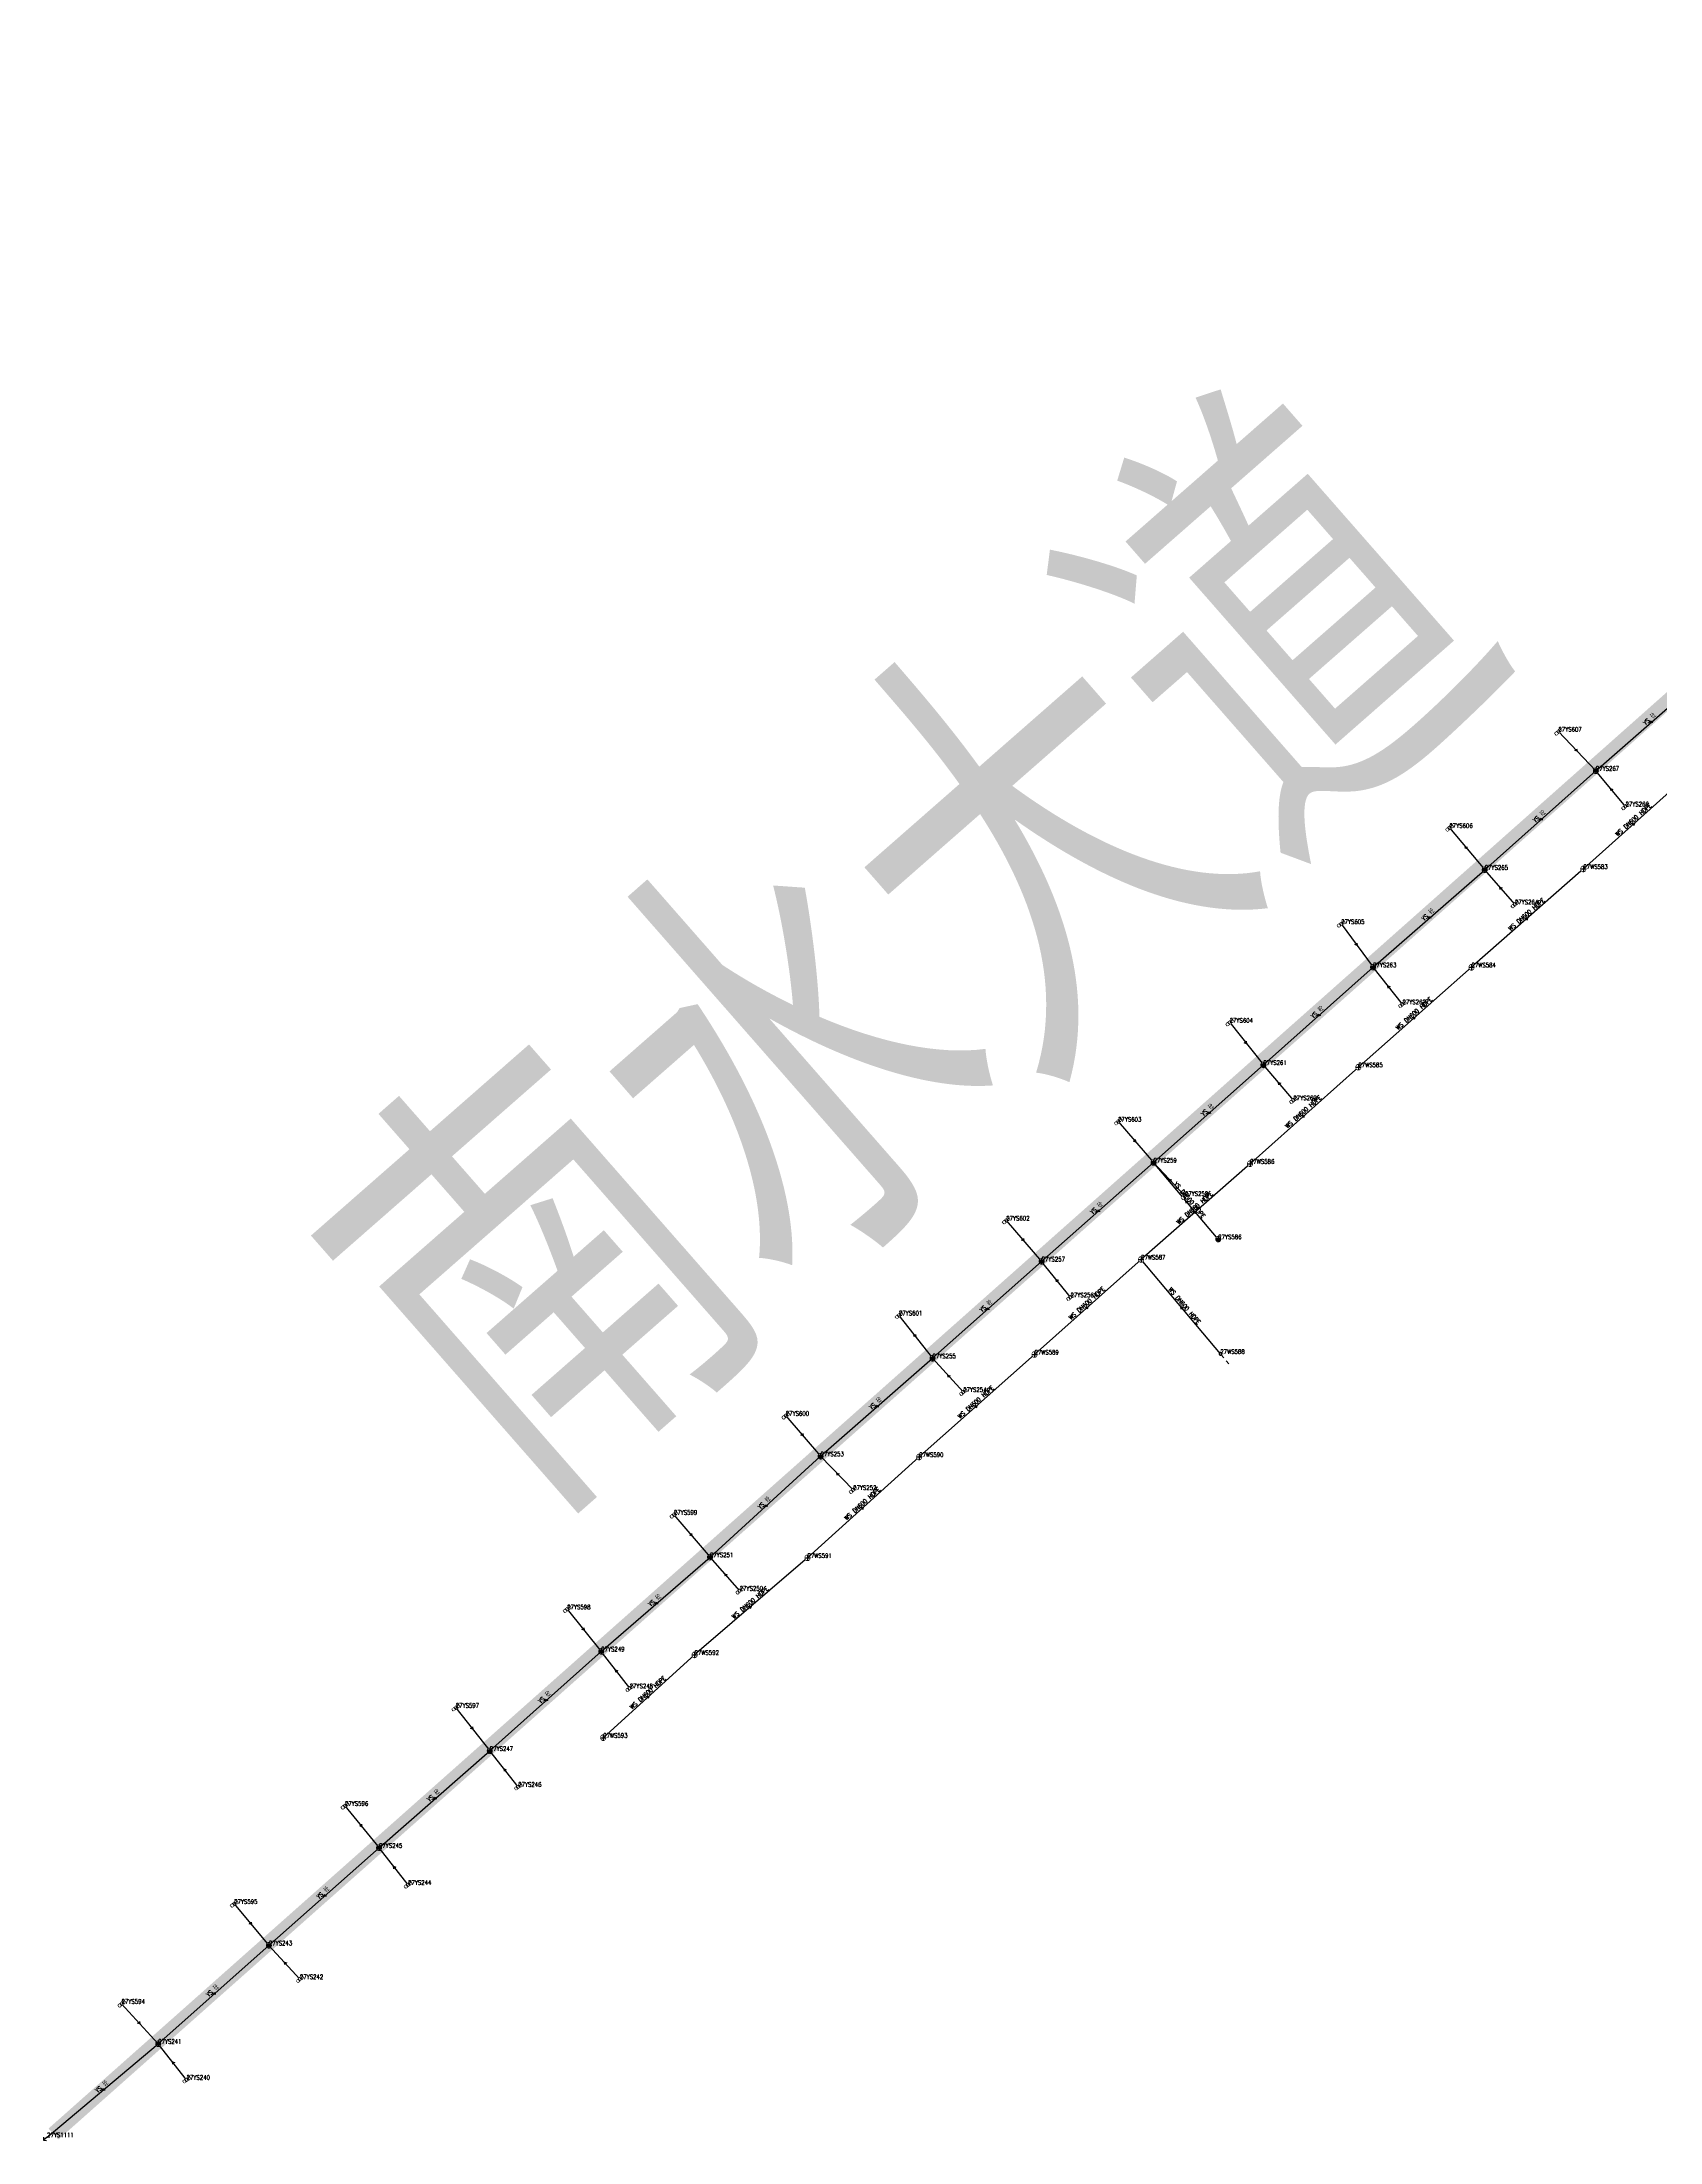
# Model space of a CAD drawing. Extents: x 78813 to 99477, y 2421021 to 2448125.
# Drawn here: x 81203.2 to 81531.8, y 2430877.8 to 2431304.2 of the extents above; entities that cross this region are included whole.
import ezdxf
from ezdxf.enums import TextEntityAlignment as Align

# ---------------------------------------------------------------- set-up
doc = ezdxf.new("R2010")
doc.units = 0
doc.set_wipeout_variables(frame=1)
doc.layers.get('0').update_dxf_attribs({"linetype": 'CONTINUOUS'})
for name, color, linetype in [('DX_WS', 16, 'CONTINUOUS'), ('DX_YS', 42, 'CONTINUOUS'), ('道路', 5, 'CONTINUOUS')]:
    doc.layers.add(name, color=color, linetype=linetype)
for name, color, linetype, true_color in [('WSLINE', 7, 'CONTINUOUS', 0x7f0000), ('YSANNEXE', 7, 'CONTINUOUS', 0xcc9900), ('YSLINE', 7, 'CONTINUOUS', 0xcc9900)]:
    doc.layers.add(name, color=color, linetype=linetype, true_color=true_color)
doc.layers.add('道路名称', color=7, linetype='CONTINUOUS', lineweight=0)
doc.styles.add('CcNameZT', font='txt.SHX', dxfattribs={"width": 0.8, "bigfont": 'HZTXT.SHX'})
doc.styles.get("Standard").update_dxf_attribs({"font": 'txt.shx', "bigfont": 'hztxt.shx'})
doc.styles.add('宋体0.7', font='', dxfattribs={"width": 0.7})
doc.styles.get('宋体0.7').set_extended_font_data('SimSun')

# ---------------------------------------------------------------- blocks, each defined once
blk = doc.blocks.new('PS污水井')
blk.add_lwpolyline([(1, 0), (1, 0.07), (0.99, 0.14), (0.98, 0.21), (0.96, 0.28), (0.94, 0.34), (0.91, 0.41), (0.88, 0.47), (0.85, 0.53), (0.81, 0.59), (0.77, 0.64), (0.72, 0.69), (0.67, 0.74), (0.62, 0.79), (0.56, 0.83), (0.5, 0.87), (0.44, 0.9), (0.37, 0.93), (0.31, 0.95), (0.24, 0.97), (0.17, 0.98), (0.1, 0.99), (0.03, 1), (-0.03, 1), (-0.1, 0.99), (-0.17, 0.98), (-0.24, 0.97), (-0.31, 0.95), (-0.37, 0.93), (-0.44, 0.9), (-0.5, 0.87), (-0.56, 0.83), (-0.62, 0.79), (-0.67, 0.74), (-0.72, 0.69), (-0.77, 0.64), (-0.81, 0.59), (-0.85, 0.53), (-0.88, 0.47), (-0.91, 0.41), (-0.94, 0.34), (-0.96, 0.28), (-0.98, 0.21), (-0.99, 0.14), (-1, 0.07), (-1, 0), (-1, -0.07), (-0.99, -0.14), (-0.98, -0.21), (-0.96, -0.28), (-0.94, -0.34), (-0.91, -0.41), (-0.88, -0.47), (-0.85, -0.53), (-0.81, -0.59), (-0.77, -0.64), (-0.72, -0.69), (-0.67, -0.74), (-0.62, -0.79), (-0.56, -0.83), (-0.5, -0.87), (-0.44, -0.9), (-0.37, -0.93), (-0.31, -0.95), (-0.24, -0.97), (-0.17, -0.98), (-0.1, -0.99), (-0.03, -1), (0.03, -1), (0.1, -0.99), (0.17, -0.98), (0.24, -0.97), (0.31, -0.95), (0.37, -0.93), (0.44, -0.9), (0.5, -0.87), (0.56, -0.83), (0.62, -0.79), (0.67, -0.74), (0.72, -0.69), (0.77, -0.64), (0.81, -0.59), (0.85, -0.53), (0.88, -0.47), (0.91, -0.41), (0.94, -0.34), (0.96, -0.28), (0.98, -0.21), (0.99, -0.14), (1, 0)], close=True)
blk.add_wipeout([(1, 0), (1, 0.07), (0.99, 0.14), (0.98, 0.21), (0.96, 0.28), (0.94, 0.34), (0.91, 0.41), (0.88, 0.47), (0.85, 0.53), (0.81, 0.59), (0.77, 0.64), (0.72, 0.69), (0.67, 0.74), (0.62, 0.79), (0.56, 0.83), (0.5, 0.87), (0.44, 0.9), (0.37, 0.93), (0.31, 0.95), (0.24, 0.97), (0.17, 0.98), (0.1, 0.99), (0.03, 1), (-0.03, 1), (-0.1, 0.99), (-0.17, 0.98), (-0.24, 0.97), (-0.31, 0.95), (-0.37, 0.93), (-0.44, 0.9), (-0.5, 0.87), (-0.56, 0.83), (-0.62, 0.79), (-0.67, 0.74), (-0.72, 0.69), (-0.77, 0.64), (-0.81, 0.59), (-0.85, 0.53), (-0.88, 0.47), (-0.91, 0.41), (-0.94, 0.34), (-0.96, 0.28), (-0.98, 0.21), (-0.99, 0.14), (-1, 0.07), (-1, 0), (-1, -0.07), (-0.99, -0.14), (-0.98, -0.21), (-0.96, -0.28), (-0.94, -0.34), (-0.91, -0.41), (-0.88, -0.47), (-0.85, -0.53), (-0.81, -0.59), (-0.77, -0.64), (-0.72, -0.69), (-0.67, -0.74), (-0.62, -0.79), (-0.56, -0.83), (-0.5, -0.87), (-0.44, -0.9), (-0.37, -0.93), (-0.31, -0.95), (-0.24, -0.97), (-0.17, -0.98), (-0.1, -0.99), (-0.03, -1), (0.03, -1), (0.1, -0.99), (0.17, -0.98), (0.24, -0.97), (0.31, -0.95), (0.37, -0.93), (0.44, -0.9), (0.5, -0.87), (0.56, -0.83), (0.62, -0.79), (0.67, -0.74), (0.72, -0.69), (0.77, -0.64), (0.81, -0.59), (0.85, -0.53), (0.88, -0.47), (0.91, -0.41), (0.94, -0.34), (0.96, -0.28), (0.98, -0.21), (0.99, -0.14)])
for p, q in [((-1, 0), (0, 0)), ((0, 1), (0, 0)), ((0, 0), (0, -1)), ((0, 0), (1, 0))]:
    blk.add_line(p, q)
blk = doc.blocks.new('PS非普查')
blk.add_lwpolyline([(3.7, 0), (5.3, 0)])
blk.add_wipeout([(0.5, 0), (0.5, 0.03), (0.5, 0.07), (0.49, 0.1), (0.48, 0.14), (0.47, 0.17), (0.46, 0.2), (0.44, 0.23), (0.42, 0.26), (0.4, 0.29), (0.38, 0.32), (0.36, 0.35), (0.33, 0.37), (0.31, 0.39), (0.28, 0.41), (0.25, 0.43), (0.22, 0.45), (0.19, 0.46), (0.15, 0.48), (0.12, 0.49), (0.09, 0.49), (0.05, 0.5), (0.02, 0.5), (-0.02, 0.5), (-0.05, 0.5), (-0.09, 0.49), (-0.12, 0.49), (-0.15, 0.48), (-0.19, 0.46), (-0.22, 0.45), (-0.25, 0.43), (-0.28, 0.41), (-0.31, 0.39), (-0.33, 0.37), (-0.36, 0.35), (-0.38, 0.32), (-0.4, 0.29), (-0.42, 0.26), (-0.44, 0.23), (-0.46, 0.2), (-0.47, 0.17), (-0.48, 0.14), (-0.49, 0.1), (-0.5, 0.07), (-0.5, 0.03), (-0.5, 0), (-0.5, -0.03), (-0.5, -0.07), (-0.49, -0.1), (-0.48, -0.14), (-0.47, -0.17), (-0.46, -0.2), (-0.44, -0.23), (-0.42, -0.26), (-0.4, -0.29), (-0.38, -0.32), (-0.36, -0.35), (-0.33, -0.37), (-0.31, -0.39), (-0.28, -0.41), (-0.25, -0.43), (-0.22, -0.45), (-0.19, -0.46), (-0.15, -0.48), (-0.12, -0.49), (-0.09, -0.49), (-0.05, -0.5), (-0.02, -0.5), (0.02, -0.5), (0.05, -0.5), (0.09, -0.49), (0.12, -0.49), (0.15, -0.48), (0.19, -0.46), (0.22, -0.45), (0.25, -0.43), (0.28, -0.41), (0.31, -0.39), (0.33, -0.37), (0.36, -0.35), (0.38, -0.32), (0.4, -0.29), (0.42, -0.26), (0.44, -0.23), (0.46, -0.2), (0.47, -0.17), (0.48, -0.14), (0.49, -0.1), (0.5, -0.07)])
blk.add_line((0.5, 0), (2.1, 0))
blk.add_lwpolyline([(0.5, 0), (0.5, 0.03), (0.5, 0.07), (0.49, 0.1), (0.48, 0.14), (0.47, 0.17), (0.46, 0.2), (0.44, 0.23), (0.42, 0.26), (0.4, 0.29), (0.38, 0.32), (0.36, 0.35), (0.33, 0.37), (0.31, 0.39), (0.28, 0.41), (0.25, 0.43), (0.22, 0.45), (0.19, 0.46), (0.15, 0.48), (0.12, 0.49), (0.09, 0.49), (0.05, 0.5), (0.02, 0.5), (-0.02, 0.5), (-0.05, 0.5), (-0.09, 0.49), (-0.12, 0.49), (-0.15, 0.48), (-0.19, 0.46), (-0.22, 0.45), (-0.25, 0.43), (-0.28, 0.41), (-0.31, 0.39), (-0.33, 0.37), (-0.36, 0.35), (-0.38, 0.32), (-0.4, 0.29), (-0.42, 0.26), (-0.44, 0.23), (-0.46, 0.2), (-0.47, 0.17), (-0.48, 0.14), (-0.49, 0.1), (-0.5, 0.07), (-0.5, 0.03), (-0.5, 0), (-0.5, -0.03), (-0.5, -0.07), (-0.49, -0.1), (-0.48, -0.14), (-0.47, -0.17), (-0.46, -0.2), (-0.44, -0.23), (-0.42, -0.26), (-0.4, -0.29), (-0.38, -0.32), (-0.36, -0.35), (-0.33, -0.37), (-0.31, -0.39), (-0.28, -0.41), (-0.25, -0.43), (-0.22, -0.45), (-0.19, -0.46), (-0.15, -0.48), (-0.12, -0.49), (-0.09, -0.49), (-0.05, -0.5), (-0.02, -0.5), (0.02, -0.5), (0.05, -0.5), (0.09, -0.49), (0.12, -0.49), (0.15, -0.48), (0.19, -0.46), (0.22, -0.45), (0.25, -0.43), (0.28, -0.41), (0.31, -0.39), (0.33, -0.37), (0.36, -0.35), (0.38, -0.32), (0.4, -0.29), (0.42, -0.26), (0.44, -0.23), (0.46, -0.2), (0.47, -0.17), (0.48, -0.14), (0.49, -0.1), (0.5, -0.07), (0.5, 0)], close=True)
blk = doc.blocks.new('LX')
for p, q in [((-0.866, 0.5), (0, 0)), ((0, 0), (-0.866, -0.5))]:
    blk.add_line(p, q)
blk = doc.blocks.new('PS出水口')
for points in [[(0, 0), (1.97, 0)], [(1.15, -0.88), (1.97, 0), (1.11, 0.93)]]:
    blk.add_lwpolyline(points)
blk = doc.blocks.new('PS雨水井')
blk.add_lwpolyline([(1, 0), (1, 0.07), (0.99, 0.14), (0.98, 0.21), (0.96, 0.28), (0.94, 0.34), (0.91, 0.41), (0.88, 0.47), (0.85, 0.53), (0.81, 0.59), (0.77, 0.64), (0.72, 0.69), (0.67, 0.74), (0.62, 0.79), (0.56, 0.83), (0.5, 0.87), (0.44, 0.9), (0.37, 0.93), (0.31, 0.95), (0.24, 0.97), (0.17, 0.98), (0.1, 0.99), (0.03, 1), (-0.03, 1), (-0.1, 0.99), (-0.17, 0.98), (-0.24, 0.97), (-0.31, 0.95), (-0.37, 0.93), (-0.44, 0.9), (-0.5, 0.87), (-0.56, 0.83), (-0.62, 0.79), (-0.67, 0.74), (-0.72, 0.69), (-0.77, 0.64), (-0.81, 0.59), (-0.85, 0.53), (-0.88, 0.47), (-0.91, 0.41), (-0.94, 0.34), (-0.96, 0.28), (-0.98, 0.21), (-0.99, 0.14), (-1, 0.07), (-1, 0), (-1, -0.07), (-0.99, -0.14), (-0.98, -0.21), (-0.96, -0.28), (-0.94, -0.34), (-0.91, -0.41), (-0.88, -0.47), (-0.85, -0.53), (-0.81, -0.59), (-0.77, -0.64), (-0.72, -0.69), (-0.67, -0.74), (-0.62, -0.79), (-0.56, -0.83), (-0.5, -0.87), (-0.44, -0.9), (-0.37, -0.93), (-0.31, -0.95), (-0.24, -0.97), (-0.17, -0.98), (-0.1, -0.99), (-0.03, -1), (0.03, -1), (0.1, -0.99), (0.17, -0.98), (0.24, -0.97), (0.31, -0.95), (0.37, -0.93), (0.44, -0.9), (0.5, -0.87), (0.56, -0.83), (0.62, -0.79), (0.67, -0.74), (0.72, -0.69), (0.77, -0.64), (0.81, -0.59), (0.85, -0.53), (0.88, -0.47), (0.91, -0.41), (0.94, -0.34), (0.96, -0.28), (0.98, -0.21), (0.99, -0.14), (1, 0)], close=True)
blk.add_wipeout([(1, 0), (1, 0.07), (0.99, 0.14), (0.98, 0.21), (0.96, 0.28), (0.94, 0.34), (0.91, 0.41), (0.88, 0.47), (0.85, 0.53), (0.81, 0.59), (0.77, 0.64), (0.72, 0.69), (0.67, 0.74), (0.62, 0.79), (0.56, 0.83), (0.5, 0.87), (0.44, 0.9), (0.37, 0.93), (0.31, 0.95), (0.24, 0.97), (0.17, 0.98), (0.1, 0.99), (0.03, 1), (-0.03, 1), (-0.1, 0.99), (-0.17, 0.98), (-0.24, 0.97), (-0.31, 0.95), (-0.37, 0.93), (-0.44, 0.9), (-0.5, 0.87), (-0.56, 0.83), (-0.62, 0.79), (-0.67, 0.74), (-0.72, 0.69), (-0.77, 0.64), (-0.81, 0.59), (-0.85, 0.53), (-0.88, 0.47), (-0.91, 0.41), (-0.94, 0.34), (-0.96, 0.28), (-0.98, 0.21), (-0.99, 0.14), (-1, 0.07), (-1, 0), (-1, -0.07), (-0.99, -0.14), (-0.98, -0.21), (-0.96, -0.28), (-0.94, -0.34), (-0.91, -0.41), (-0.88, -0.47), (-0.85, -0.53), (-0.81, -0.59), (-0.77, -0.64), (-0.72, -0.69), (-0.67, -0.74), (-0.62, -0.79), (-0.56, -0.83), (-0.5, -0.87), (-0.44, -0.9), (-0.37, -0.93), (-0.31, -0.95), (-0.24, -0.97), (-0.17, -0.98), (-0.1, -0.99), (-0.03, -1), (0.03, -1), (0.1, -0.99), (0.17, -0.98), (0.24, -0.97), (0.31, -0.95), (0.37, -0.93), (0.44, -0.9), (0.5, -0.87), (0.56, -0.83), (0.62, -0.79), (0.67, -0.74), (0.72, -0.69), (0.77, -0.64), (0.81, -0.59), (0.85, -0.53), (0.88, -0.47), (0.91, -0.41), (0.94, -0.34), (0.96, -0.28), (0.98, -0.21), (0.99, -0.14)])
for p, q in [((-1, 0), (0, 0)), ((-0.88, 0.48), (0, 0.47)), ((0, 1), (0, 0)), ((0, 0.47), (0.88, 0.47)), ((0, 0), (0, -1)), ((0, 0), (1, 0)), ((-0.88, -0.48), (0, -0.48)), ((0, -0.48), (0.88, -0.48))]:
    blk.add_line(p, q)
blk = doc.blocks.new('PS雨篦')
blk.add_lwpolyline([(-1.5, 0.5), (0, 0.5), (1.5, 0.5), (1.5, -0.5), (0, -0.5), (-1.5, -0.5)], close=True)
blk.add_wipeout([(-1.5, 0.5), (0, 0.5), (1.5, 0.5), (1.5, -0.5), (0, -0.5), (-1.5, -0.5)])
for p, q in [((-0.51, -0.5), (-0.51, 0.5)), ((0.49, -0.5), (0.49, 0.5))]:
    blk.add_line(p, q)

msp = doc.modelspace()

# ---------------------------------------------------------------- linework, layer by layer
at = {"layer": 'WSLINE'}
for p, q in [((81536.91, 2431154.79), (81516.22, 2431136.32)), ((81516.22, 2431136.32), (81493.5, 2431116.35)), ((81493.5, 2431116.35), (81470.53, 2431096.07)), ((81470.53, 2431096.07), (81448.53, 2431076.47)), ((81448.53, 2431076.47), (81426.41, 2431057.03)), ((81426.41, 2431057.03), (81404.76, 2431037.73)), ((81442.51, 2431037.87), (81426.41, 2431057.03)), ((81404.76, 2431037.73), (81381.34, 2431016.92)), ((81381.34, 2431016.92), (81358.66, 2430996.44)), ((81358.66, 2430996.44), (81335.74, 2430976.74)), ((81335.74, 2430976.74), (81317.18, 2430959.93))]:
    msp.add_line(p, q, dxfattribs=at)
at = {"layer": 'YSLINE'}
for p, q in [((81518.74, 2431156.26), (81540.96, 2431175.73)), ((81511.15, 2431164.21), (81518.74, 2431156.26)), ((81524.77, 2431149.03), (81518.74, 2431156.26)), ((81489.01, 2431144.65), (81496.18, 2431136.16)), ((81502.31, 2431129.14), (81496.18, 2431136.16)), ((81467.03, 2431125.15), (81473.51, 2431116.37)), ((81479.48, 2431108.84), (81473.51, 2431116.37)), ((81444.39, 2431105.12), (81451.24, 2431096.54)), ((81457.33, 2431089.38), (81451.24, 2431096.54)), ((81421.73, 2431085.02), (81428.93, 2431076.71)), ((81435.3, 2431069.93), (81428.93, 2431076.71)), ((81442.07, 2431061.15), (81428.93, 2431076.71)), ((81399.02, 2431064.95), (81406.21, 2431056.63)), ((81412.08, 2431049.35), (81406.21, 2431056.63)), ((81377.24, 2431045.67), (81384.04, 2431036.96)), ((81390.29, 2431030.13), (81384.04, 2431036.96)), ((81354.25, 2431025.3), (81361.32, 2431017.07)), ((81367.93, 2431010.23), (81361.32, 2431017.07)), ((81331.54, 2431005.2), (81338.87, 2430996.59)), ((81344.9, 2430989.77), (81338.87, 2430996.59)), ((81309.87, 2430986.01), (81316.79, 2430977.45)), ((81322.56, 2430969.96), (81316.79, 2430977.45)), ((81287.24, 2430966.01), (81294.15, 2430957.25)), ((81271.66, 2430937.57), (81294.15, 2430957.25)), ((81299.92, 2430949.97), (81294.15, 2430957.25)), ((81264.74, 2430946.1), (81271.66, 2430937.57)), ((81249.29, 2430917.76), (81271.66, 2430937.57)), ((81277.56, 2430930.06), (81271.66, 2430937.57)), ((81242.24, 2430926.19), (81249.29, 2430917.76)), ((81226.82, 2430897.78), (81249.29, 2430917.76)), ((81255.59, 2430910.91), (81249.29, 2430917.76)), ((81219.39, 2430905.91), (81226.82, 2430897.78)), ((81204.26, 2430878.82), (81226.82, 2430897.78)), ((81232.59, 2430890.48), (81226.82, 2430897.78))]:
    msp.add_line(p, q, dxfattribs=at)

# ---------------------------------------------------------------- block references
at = {"layer": 'DX_WS', "yscale": 0.5, "zscale": 0.5}
for p, xscale, rotation in [((81526.57, 2431145.56), 0.5000000000375924, 41.73466364934202), ((81504.86, 2431126.34), 0.5000000001153231, 41.16170586526159), ((81482.02, 2431106.21), 0.5000000001153231, 41.16170586526159), ((81459.53, 2431086.27), 0.5000000000375924, 41.73466364934202), ((81437.47, 2431066.75), 0.5000000001153231, 41.16170586526159), ((81415.58, 2431047.38), 0.5000000000375924, 41.73466364934202), ((81434.46, 2431047.45), 0.5000000000899036, 130.061419485076), ((81393.05, 2431027.33), 0.5000000000375924, 41.73466364934202), ((81370, 2431006.68), 0.50000000009727, 42.3076214521876), ((81347.2, 2430986.59), 0.5000000000874303, 40.58874806630083), ((81326.46, 2430968.33), 0.50000000009727, 42.3076214521876)]:
    msp.add_blockref('LX', p, dxfattribs=dict(at, xscale=xscale, rotation=rotation))
at = {"layer": 'DX_YS', "xscale": 0.4999999998846134, "yscale": 0.5, "zscale": 0.5, "rotation": 220.042286978362}
msp.add_blockref('PS出水口', (81204.26, 2430878.82, 0.44), dxfattribs=at)
at = {"layer": 'YSANNEXE'}
for p, xscale, yscale, zscale, rotation in [((81529.85, 2431165.99), 0.4999999999570637, 0.5, 0.5, 221.2529581733158), ((81514.94, 2431160.23), 0.4999999999174108, 0.5, 0.5, 313.4079139450869), ((81521.75, 2431152.65), 0.5000000000899036, 0.5, 0.5, 130.061419485076), ((81507.46, 2431146.21), 0.4999999998815164, 0.5, 0.5, 221.8259159589806), ((81492.59, 2431140.41), 0.5000000000052819, 0.5, 0.5, 309.9701671646867), ((81499.24, 2431132.65), 0.4999999998822632, 0.5, 0.5, 131.207335097775), ((81484.84, 2431126.27), 0.4999999999570637, 0.5, 0.5, 221.2529581733158), ((81470.27, 2431120.76), 0.5000000000857392, 0.5, 0.5, 306.5324203872279), ((81476.49, 2431112.61), 0.5000000000000124, 0.5000000000000124, 0.5000000000000124, 128.3425461086518), ((81462.37, 2431106.46), 0.4999999998815164, 0.5, 0.5, 221.8259159589806), ((81447.82, 2431100.83), 0.500000000170287, 0.5, 0.5, 308.8242515605929), ((81454.29, 2431092.96), 0.5000000000684955, 0.5, 0.5, 130.6343772826352), ((81440.08, 2431086.63), 0.4999999998815164, 0.5, 0.5, 221.8259159589806), ((81425.33, 2431080.87), 0.4999999999667166, 0.5, 0.5, 311.1160827600074), ((81432.11, 2431073.32), 0.4999999998945014, 0.5, 0.5, 132.9262084811088), ((81417.57, 2431066.67), 0.4999999999570637, 0.5, 0.5, 221.2529581733158), ((81402.62, 2431060.79), 0.5000000000258765, 0.5, 0.5, 310.5431249586227), ((81409.15, 2431052.99), 0.5000000001294027, 0.5, 0.5, 128.9155038915376), ((81395.13, 2431046.79), 0.4999999998815164, 0.5, 0.5, 221.8259159589806), ((81380.64, 2431041.31), 0.4999999999630151, 0.5, 0.5, 308.2512937831649), ((81387.17, 2431033.54), 0.4999999999314776, 0.5, 0.5, 132.353250683177), ((81372.68, 2431027.02), 0.4999999999570637, 0.5, 0.5, 221.2529581733158), ((81357.79, 2431021.19), 0.5000000000258765, 0.5, 0.5, 310.5431249586227), ((81364.62, 2431013.65), 0.4999999998732122, 0.5, 0.5, 134.0721240755114), ((81350.1, 2431006.83), 0.500000000118058, 0.5, 0.5, 222.3988737828659), ((81335.21, 2431000.89), 0.5000000000258765, 0.5, 0.5, 310.5431249586227), ((81341.88, 2430993.18), 0.5000000001075615, 0.5, 0.5, 131.780292868972), ((81327.83, 2430987.02), 0.5000000001252286, 0.5, 0.5, 220.6800003993416), ((81313.33, 2430981.73), 0.500000000170287, 0.5, 0.5, 308.8242515605929), ((81319.67, 2430973.71), 0.5000000000862933, 0.5, 0.5, 127.7695883071966), ((81305.47, 2430967.35), 0.4999999998815164, 0.5, 0.5, 221.8259159589806), ((81290.7, 2430961.63), 0.4999999999630151, 0.5, 0.5, 308.2512937831649), ((81297.04, 2430953.61), 0.5000000000000124, 0.5000000000000124, 0.5000000000000124, 128.3425461086518), ((81282.91, 2430947.41), 0.4999999999570637, 0.5, 0.5, 221.2529581733158), ((81268.2, 2430941.84), 0.500000000170287, 0.5, 0.5, 308.8242515605929), ((81274.61, 2430933.81), 0.5000000000000124, 0.5000000000000124, 0.5000000000000124, 128.3425461086518), ((81260.48, 2430927.66), 0.4999999999570637, 0.5, 0.5, 221.2529581733158), ((81245.77, 2430921.97), 0.5000000000052819, 0.5, 0.5, 309.9701671646867), ((81252.44, 2430914.34), 0.4999999999314776, 0.5, 0.5, 132.353250683177), ((81238.06, 2430907.77), 0.4999999998815164, 0.5, 0.5, 221.8259159589806), ((81223.11, 2430901.84), 0.4999999999082261, 0.5, 0.5, 312.2619983557805), ((81229.71, 2430894.13), 0.5000000000000124, 0.5000000000000124, 0.5000000000000124, 128.3425461086518), ((81215.54, 2430888.3), 0.5000000001374119, 0.5, 0.5, 220.1070426076991)]:
    msp.add_blockref('LX', p, dxfattribs=dict(at, xscale=xscale, yscale=yscale, zscale=zscale, rotation=rotation))

# ---------------------------------------------------------------- texts
at = {"layer": 'DX_WS', "style": 'CcNameZT', "width": 0.8}
for rotation, p in [(41.7583, (81526.4, 2431145.74, -0.28)), (41.3165, (81504.7, 2431126.52, -0.3)), (41.4469, (81481.85, 2431106.4, -0.36)), (41.6954, (81459.37, 2431086.45, -0.23)), (41.299, (81437.31, 2431066.94, -0.34)), (41.7177, (81415.42, 2431047.57, -0.07)), (310.0263, (81434.65, 2431047.61, -0.07)), (41.6174, (81392.88, 2431027.51, -0.06)), (42.093, (81369.83, 2431006.86, -0.07)), (40.6747, (81347.03, 2430986.78, -0.01)), (42.1661, (81326.29, 2430968.52, -0.01))]:
    msp.add_text(' WS DN600 HDPE', height=0.9, rotation=rotation, dxfattribs=at).set_placement(p, align=Align.CENTER)
at = {"layer": 'DX_YS', "style": 'CcNameZT', "width": 0.8}
for rotation, p in [(41.2124, (81529.68, 2431166.18, 0.39)), (41.7047, (81507.29, 2431146.4, 0.4)), (41.1116, (81484.68, 2431126.46, 0.42)), (41.6926, (81462.21, 2431106.64, 0.24)), (41.6273, (81439.92, 2431086.81, 0.36)), (41.479, (81417.41, 2431066.86, 0.48)), (41.5846, (81394.96, 2431046.98, 0.6)), (41.1891, (81372.52, 2431027.2, 0.61)), (42.381, (81349.93, 2431007.02, 0.52)), (40.9173, (81327.67, 2430987.21, 0.56)), (41.7466, (81305.31, 2430967.54, 0.53)), (41.1919, (81282.75, 2430947.6, 0.51)), (41.513, (81260.31, 2430927.85, 0.24)), (41.6446, (81237.89, 2430907.96, 0.22)), (40.0423, (81215.38, 2430888.49, 0.27))]:
    msp.add_text(' YS 砼', height=0.9, rotation=rotation, dxfattribs=at).set_placement(p, align=Align.CENTER)
at = {"layer": 'DX_YS', "width": 0.8}
msp.add_text('27YS1111', height=0.9, dxfattribs=at).set_placement((81204.26, 2430878.82, 0.44))

# ---------------------------------------------------------------- next in the draw order: block references
at = {"layer": 'DX_WS', "xscale": 0.5, "yscale": 0.5, "zscale": 0.5}
for p in [(81516.22, 2431136.32, -0.28), (81493.5, 2431116.35, -0.3), (81470.53, 2431096.07, -0.36), (81448.53, 2431076.47, -0.23), (81426.41, 2431057.03, -0.34), (81404.76, 2431037.73, -0.07), (81381.34, 2431016.92, -0.06), (81358.66, 2430996.44, -0.07), (81335.74, 2430976.74, -0.01), (81317.18, 2430959.93, 0.02)]:
    msp.add_blockref('PS污水井', p, dxfattribs=at)
at = {"layer": 'DX_WS', "xscale": 0.4999999998700713, "yscale": 0.5, "zscale": 0.5, "rotation": 310.0262630449897}
msp.add_blockref('PS非普查', (81442.51, 2431037.87, -0.07), dxfattribs=at)
at = {"layer": 'DX_YS', "yscale": 0.5, "zscale": 0.5}
for p, xscale, rotation in [((81511.15, 2431164.21, 2.27), 0.5000000000326005, 223.686986434406), ((81524.77, 2431149.03, 2.22), 0.4999999999915627, 39.84918228894586), ((81489.01, 2431144.65, 2.31), 0.5000000001468028, 220.1718821009488), ((81502.31, 2431129.14, 2.24), 0.4999999999151109, 41.1280915416012), ((81467.03, 2431125.15, 2.28), 0.4999999999698248, 216.4066080443135), ((81479.48, 2431108.84, 2.12), 0.4999999999523662, 38.4317433935687), ((81444.39, 2431105.12, 2.35), 0.5000000000541625, 218.6043689033861), ((81457.33, 2431089.38, 2.39), 0.5000000000689269, 40.40958225113604), ((81421.73, 2431085.02, 2.38), 0.5000000000238732, 220.9143832237215), ((81435.3, 2431069.93, 2.39), 0.4999999999784436, 43.17064260858378), ((81399.02, 2431064.95, 2.25), 0.5000000000163998, 220.8007476115224), ((81412.08, 2431049.35, 2.27), 0.5000000001212146, 38.92589323667328), ((81377.24, 2431045.67, 2.43), 0.4999999999335974, 217.9827704010784), ((81390.29, 2431030.13, 2.33), 0.5000000001339988, 42.4788971858035), ((81354.25, 2431025.3, 2.33), 0.4999999998960944, 220.6585989867425), ((81367.93, 2431010.23, 2.28), 0.5000000000451094, 43.99028081428573), ((81331.54, 2431005.2, 2.48), 0.4999999999420736, 220.3765051575497), ((81344.9, 2430989.77, 2.23), 0.4999999999696431, 41.51533701142174), ((81309.87, 2430986.01, 2.34), 0.5000000001435515, 218.9661520991637), ((81322.56, 2430969.96, 2.23), 0.4999999999836021, 37.60962636689455), ((81287.24, 2430966.01, 2.39), 0.4999999998798648, 218.2676796024161), ((81264.74, 2430946.1, 2.31), 0.5000000000249324, 219.0617631086525), ((81299.92, 2430949.97, 2.31), 0.4999999998813118, 38.39954554787342), ((81277.56, 2430930.06, 2.09), 0.5000000000723871, 38.1319372975947), ((81242.24, 2430926.19, 2.3), 0.500000000131025, 219.9284759364631), ((81255.59, 2430910.91, 2.12), 0.5000000001148877, 42.57473299494676), ((81219.39, 2430905.91, 2.17), 0.5000000000935416, 222.438204872545), ((81232.59, 2430890.48, 2.2), 0.5000000000160899, 38.31458182625536)]:
    msp.add_blockref('PS雨篦', p, dxfattribs=dict(at, xscale=xscale, rotation=rotation))
at = {"layer": 'DX_YS', "xscale": 0.5, "yscale": 0.5, "zscale": 0.5}
for p in [(81442.07, 2431061.15, 1.19), (81271.66, 2430937.57, 0.25), (81249.29, 2430917.76, 0.22), (81226.82, 2430897.78, 0.27)]:
    msp.add_blockref('PS雨水井', p, dxfattribs=at)

# ---------------------------------------------------------------- next in the draw order: linework, layer by layer
at = {"layer": 'YSLINE'}
for p, q in [((81496.18, 2431136.16), (81518.74, 2431156.26)), ((81473.51, 2431116.37), (81496.18, 2431136.16)), ((81451.24, 2431096.54), (81473.51, 2431116.37)), ((81428.93, 2431076.71), (81451.24, 2431096.54)), ((81406.21, 2431056.63), (81428.93, 2431076.71)), ((81384.04, 2431036.96), (81406.21, 2431056.63)), ((81361.32, 2431017.07), (81384.04, 2431036.96)), ((81338.87, 2430996.59), (81361.32, 2431017.07)), ((81316.79, 2430977.45), (81338.87, 2430996.59)), ((81294.15, 2430957.25), (81316.79, 2430977.45))]:
    msp.add_line(p, q, dxfattribs=at)

# ---------------------------------------------------------------- next in the draw order: block references
at = {"layer": 'YSANNEXE', "xscale": 0.5000000000899036, "yscale": 0.5, "zscale": 0.5, "rotation": 130.061419485076}
msp.add_blockref('LX', (81435.5, 2431068.93), dxfattribs=at)

# ---------------------------------------------------------------- next in the draw order: texts
at = {"layer": 'DX_WS', "style": 'CcNameZT', "width": 0.8}
for s, p in [('27WS583', (81516.22, 2431136.32, -0.28)), ('27WS584', (81493.5, 2431116.35, -0.3)), ('27WS585', (81470.53, 2431096.07, -0.36)), ('27WS586', (81448.53, 2431076.47, -0.23)), ('27WS587', (81426.41, 2431057.03, -0.34)), ('27WS589', (81404.76, 2431037.73, -0.07)), ('27WS588', (81442.51, 2431037.87, -0.07)), ('27WS590', (81381.34, 2431016.92, -0.06)), ('27WS591', (81358.66, 2430996.44, -0.07)), ('27WS592', (81335.74, 2430976.74, -0.01)), ('27WS593', (81317.18, 2430959.93, 0.02))]:
    msp.add_text(s, height=0.9, dxfattribs=at).set_placement(p)
at = {"layer": 'DX_YS', "width": 0.8}
for s, p in [('27YS607', (81511.15, 2431164.21, 2.27)), ('27YS266', (81524.77, 2431149.03, 2.22)), ('27YS606', (81489.01, 2431144.65, 2.31)), ('27YS605', (81467.03, 2431125.15, 2.28)), ('27YS264', (81502.31, 2431129.14, 2.24)), ('27YS262', (81479.48, 2431108.84, 2.12)), ('27YS604', (81444.39, 2431105.12, 2.35)), ('27YS260', (81457.33, 2431089.38, 2.39)), ('27YS603', (81421.73, 2431085.02, 2.38)), ('27YS258', (81435.3, 2431069.93, 2.39)), ('27YS602', (81399.02, 2431064.95, 2.25)), ('27YS586', (81442.07, 2431061.15, 1.19)), ('27YS256', (81412.08, 2431049.35, 2.27)), ('27YS601', (81377.24, 2431045.67, 2.43)), ('27YS254', (81390.29, 2431030.13, 2.33)), ('27YS600', (81354.25, 2431025.3, 2.33)), ('27YS252', (81367.93, 2431010.23, 2.28)), ('27YS599', (81331.54, 2431005.2, 2.48)), ('27YS250', (81344.9, 2430989.77, 2.23)), ('27YS598', (81309.87, 2430986.01, 2.34)), ('27YS248', (81322.56, 2430969.96, 2.23)), ('27YS597', (81287.24, 2430966.01, 2.39)), ('27YS596', (81264.74, 2430946.1, 2.31)), ('27YS246', (81299.92, 2430949.97, 2.31)), ('27YS245', (81271.66, 2430937.57, 0.25)), ('27YS244', (81277.56, 2430930.06, 2.09)), ('27YS595', (81242.24, 2430926.19, 2.3)), ('27YS243', (81249.29, 2430917.76, 0.22)), ('27YS242', (81255.59, 2430910.91, 2.12)), ('27YS594', (81219.39, 2430905.91, 2.17)), ('27YS241', (81226.82, 2430897.78, 0.27)), ('27YS240', (81232.59, 2430890.48, 2.2))]:
    msp.add_text(s, height=0.9, dxfattribs=at).set_placement(p)
at = {"layer": 'DX_YS', "style": 'CcNameZT', "width": 0.8}
msp.add_text(' YS DN500 HDPE', height=0.9, rotation=310.1665, dxfattribs=at).set_placement((81435.69, 2431069.09, 1.19), align=Align.CENTER)

# ---------------------------------------------------------------- next in the draw order: block references
at = {"layer": 'DX_YS', "xscale": 0.5, "yscale": 0.5, "zscale": 0.5}
for p in [(81518.74, 2431156.26, 0.4), (81496.18, 2431136.16, 0.42), (81473.51, 2431116.37, 0.24), (81451.24, 2431096.54, 0.36), (81428.93, 2431076.71, 0.48), (81406.21, 2431056.63, 0.6), (81384.04, 2431036.96, 0.61), (81361.32, 2431017.07, 0.51), (81338.87, 2430996.59, 0.56), (81316.79, 2430977.45, 0.53), (81294.15, 2430957.25, 0.51)]:
    msp.add_blockref('PS雨水井', p, dxfattribs=at)

# ---------------------------------------------------------------- next in the draw order: linework, layer by layer
at = {"layer": '道路', "const_width": 3, "flags": 128}
msp.add_lwpolyline([(83418.46, 2432865.07), (83379.69, 2432803.15), (83279.46, 2432726.54), (83218.94, 2432662.49), (82898.49, 2432381.96), (81205.55, 2430879.45)], dxfattribs=at)

# ---------------------------------------------------------------- next in the draw order: texts
at = {"layer": 'DX_YS', "width": 0.8}
for s, p in [('27YS267', (81518.74, 2431156.26, 0.4)), ('27YS265', (81496.18, 2431136.16, 0.42)), ('27YS263', (81473.51, 2431116.37, 0.24)), ('27YS261', (81451.24, 2431096.54, 0.36)), ('27YS259', (81428.93, 2431076.71, 0.48)), ('27YS257', (81406.21, 2431056.63, 0.6)), ('27YS255', (81384.04, 2431036.96, 0.61)), ('27YS253', (81361.32, 2431017.07, 0.51)), ('27YS251', (81338.87, 2430996.59, 0.56)), ('27YS249', (81316.79, 2430977.45, 0.53)), ('27YS247', (81294.15, 2430957.25, 0.51))]:
    msp.add_text(s, height=0.9, dxfattribs=at).set_placement(p)
at = {"layer": '道路名称', "style": '宋体0.7', "width": 0.7}
msp.add_text('南水大道', height=70, rotation=41.237, dxfattribs=at).set_placement((81278.32, 2431032.42), align=Align.MIDDLE_LEFT)

doc.saveas('drawing.dxf')
